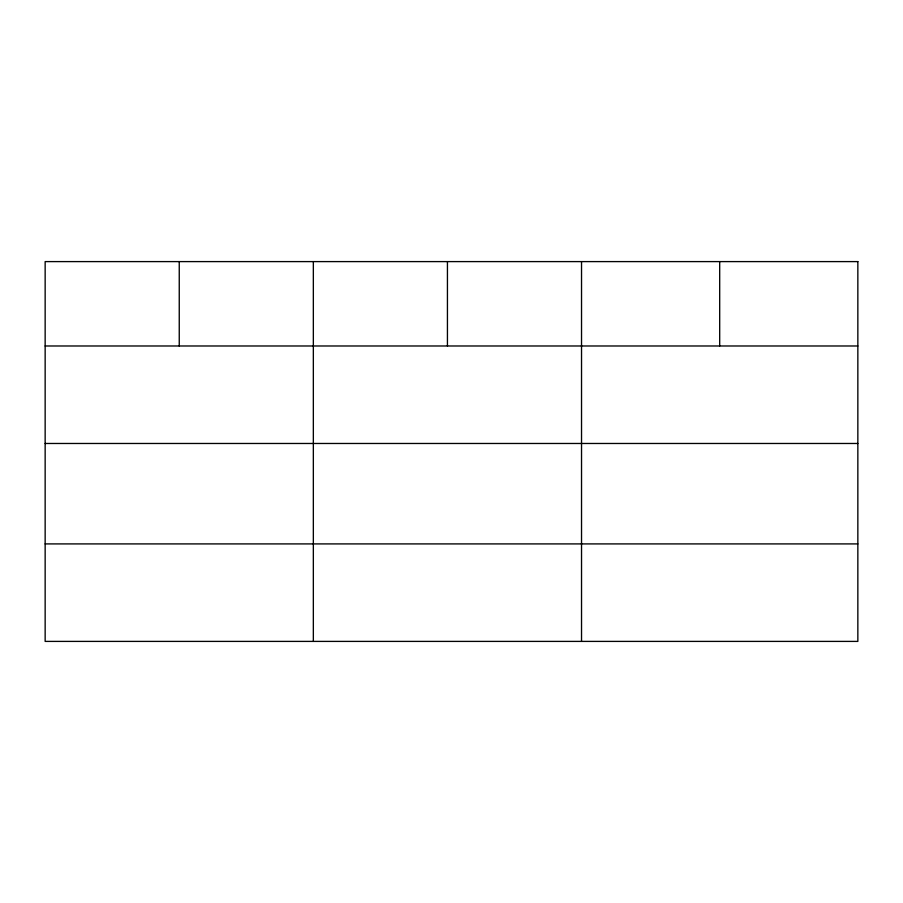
<?xml version="1.0" encoding="UTF-8"?>
<svg xmlns="http://www.w3.org/2000/svg" width="903" height="903" viewBox="0 0 903 903"><rect width="100%" height="100%" fill="white"/><g stroke="black" fill="none" stroke-linecap="round" stroke-linejoin="round"><path stroke-width="1.35" d="M45.15 345.984L857.85 345.984M45.15 443.475L857.85 443.475M45.15 543.911L857.85 543.911M719.691 261.599L719.691 345.984M581.532 261.599L581.532 641.401M447.436 261.599L447.436 345.984M313.341 261.599L313.341 641.401M179.245 261.599L179.245 345.984M857.85 261.599L45.15 261.599L45.15 641.401L857.85 641.401L857.85 261.599"/></g></svg>
